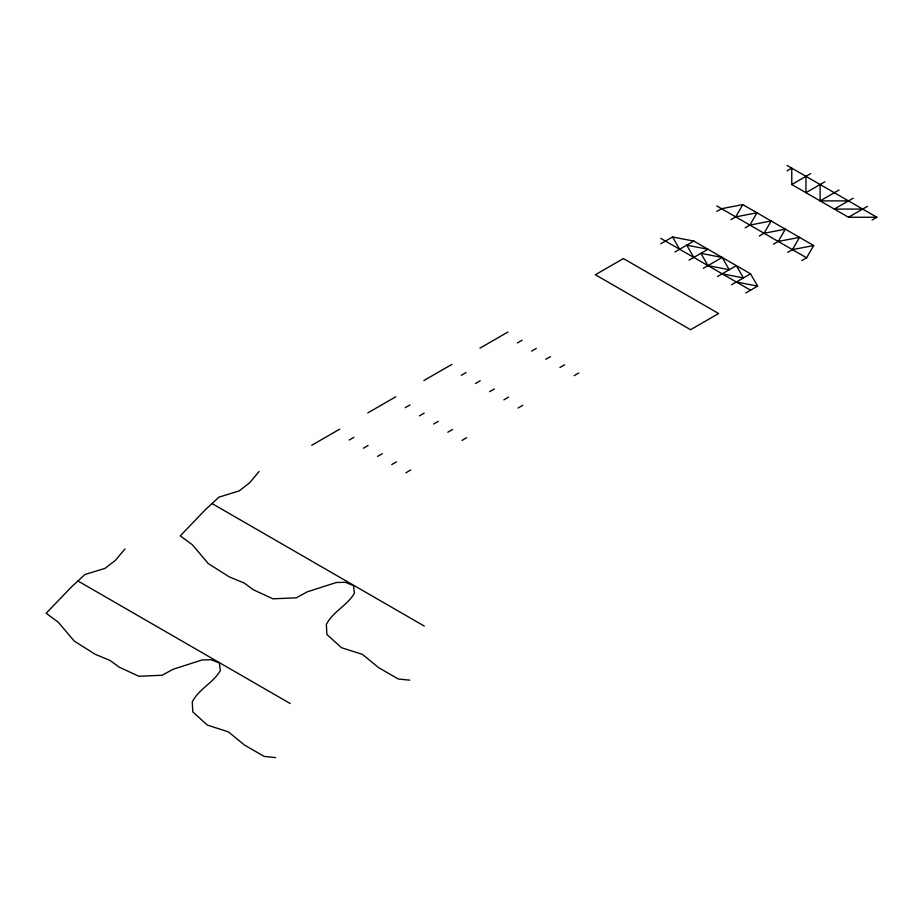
<?xml version="1.0" encoding="UTF-8"?>
<svg xmlns="http://www.w3.org/2000/svg" width="923" height="923" viewBox="0 0 923 923"><rect width="100%" height="100%" fill="white"/><g stroke="black" fill="none" stroke-linecap="round" stroke-linejoin="round"><path stroke-width="1.38" d="M730.981 219.616L735.7 216.893L742.796 204.606L813.694 245.541L806.598 257.817L801.879 260.551M745.161 227.808L749.88 225.074L756.975 212.798L735.7 216.893M759.341 235.988L764.059 233.265L771.155 220.978L749.88 225.074M773.52 244.18L778.239 241.445L785.335 229.169L764.059 233.265M787.7 252.36L792.419 249.637L799.514 237.349L778.239 241.445M124.986 548.897L115.398 560.353L105.003 568.383L84.893 574.533L71.394 587.005L46.15 613.276L58.334 622.264L74.152 640.989L95.011 654.211L110.114 660.487L119.136 667.133L138.854 676.247L162.16 675.255L173.097 669.267L202.137 659.945L211.252 659.737L219.362 663.014L220.355 670.594C213.121 683.066 198.757 688.985 192.238 701.918L192.803 711.91L207.34 725.097L228.419 731.858L244.468 745.034L264.186 756.422L275.7 757.587M259.098 471.468L249.51 482.925L239.115 490.955L219.005 497.105L205.506 509.577L180.262 535.848L192.434 544.835L208.252 563.572L229.123 576.794L244.226 583.059L253.237 589.716L272.954 598.819L296.271 597.827L307.209 591.851L336.249 582.517L345.352 582.309L353.463 585.597L354.467 593.166C347.233 605.638 332.868 611.557 326.338 624.49L326.915 634.493L341.452 647.669L362.52 654.43L378.58 667.617L398.298 678.993L409.8 680.159M311.72 445.301L339.733 429.126M367.781 412.927L395.805 396.752M423.853 380.564L451.866 364.389M479.914 348.19L507.938 332.015M660.73 243.799L672.544 236.98L693.819 241.076L750.537 273.819L757.621 286.095L745.807 292.926M716.802 211.425L721.521 208.702L742.796 204.606M787.042 170.87L791.772 168.148L791.772 184.519L848.491 217.263L876.85 217.263L872.12 219.997M349.194 440.04L353.913 437.306M405.255 407.666L409.985 404.943M461.327 375.303L466.046 372.569M517.388 342.929L522.118 340.206M674.909 251.991L693.819 241.076M791.772 184.519L810.682 173.605M363.374 448.232L368.092 445.497M419.434 415.858L424.165 413.123M475.507 383.483L480.225 380.761M531.567 351.121L536.298 348.386M689.089 260.171L707.999 249.256L686.724 245.16L693.819 257.448M824.862 181.785L805.952 192.699L805.952 176.328M377.553 456.412L382.272 453.689M433.614 424.038L438.344 421.315M489.686 391.675L494.405 388.941M545.747 359.301L550.477 356.578M703.268 268.362L722.178 257.448L729.262 269.724L707.999 265.628L700.903 253.352L722.178 257.448M820.132 184.519L820.132 200.891L839.042 189.976M391.733 464.604L396.452 461.869M447.793 432.229L452.524 429.507M503.866 399.855L508.585 397.132M559.926 367.492L564.657 364.758M717.448 276.542L736.358 265.628L743.442 277.915L722.178 273.819M853.221 198.157L834.311 209.083L862.67 209.083M405.912 472.784L410.631 470.061M461.973 440.421L466.703 437.687M518.045 408.047L522.764 405.312M574.106 375.673L578.836 372.95M731.627 284.734L750.537 273.819M848.491 217.263L867.401 206.348M792.419 249.637L813.694 245.541M820.132 200.891L848.491 200.891M736.358 282L757.621 286.095M787.042 165.413L876.85 217.263M716.802 205.967L806.598 257.817M660.73 238.342L750.537 290.191M212.036 503.543L424.303 626.094M77.936 580.971L290.203 703.522M672.544 236.98L679.64 249.256M623.406 258.555L595.37 274.742L690.566 329.707L718.613 313.52L623.406 258.555"/></g></svg>
